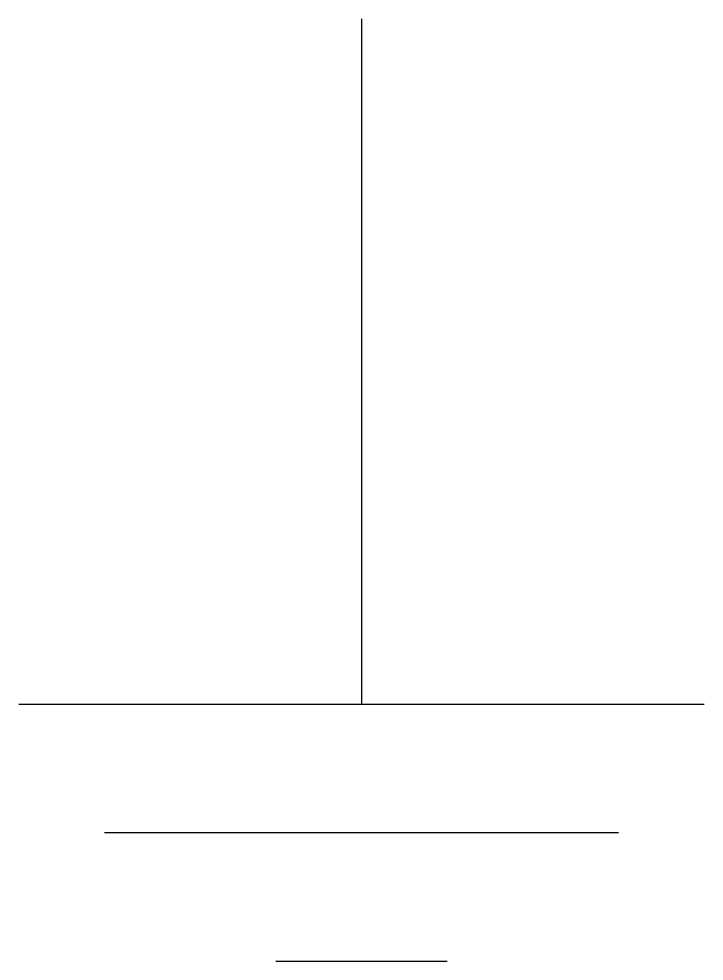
# Model space of a CAD drawing. Extents: x 125.5 to 129.5, y 197 to 202.5.
import ezdxf

# ---------------------------------------------------------------- set-up
doc = ezdxf.new("R2010")
doc.units = 0
doc.header["$LTSCALE"] = 10
doc.header["$MEASUREMENT"] = 0
doc.layers.get('0').update_dxf_attribs({"linetype": 'CONTINUOUS'})

msp = doc.modelspace()

# ---------------------------------------------------------------- linework, layer by layer
for p, q in [((127.5, 202.5), (127.5, 198.5)), ((125.5, 198.5), (129.5, 198.5)), ((126, 197.75), (129, 197.75)), ((127, 197), (128, 197))]:
    msp.add_line(p, q)

doc.saveas('drawing.dxf')
